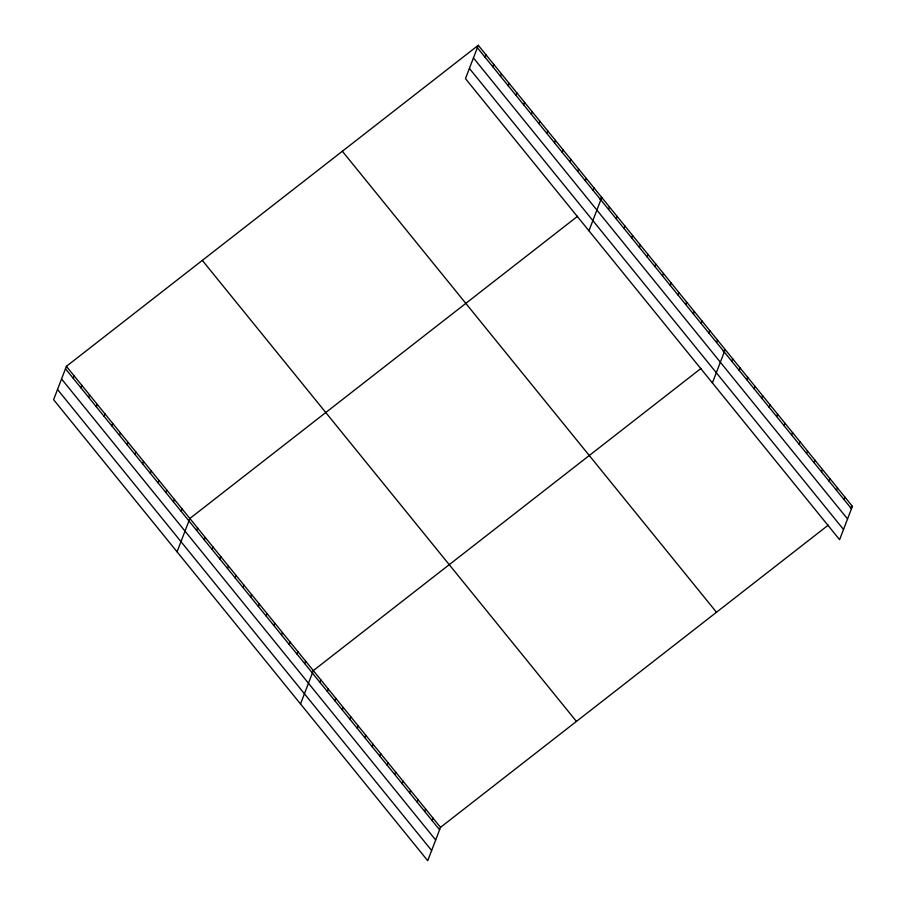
<?xml version="1.0" encoding="UTF-8"?>
<svg xmlns="http://www.w3.org/2000/svg" width="906" height="906" viewBox="0 0 906 906"><rect width="100%" height="100%" fill="white"/><g stroke="black" fill="none" stroke-linecap="round" stroke-linejoin="round"><path stroke-width="1.36" d="M478.277 45.3L465.48 78.652L839.602 539.67L852.399 506.318L478.277 45.3L66.398 366.33L53.601 399.682L427.723 860.7L440.52 827.348L828.243 525.152M73.182 378.278L74.111 375.843M80.894 387.791L81.834 385.356M88.618 397.292L89.547 394.857M96.33 406.805L97.259 404.37M104.043 416.307L104.983 413.872M111.766 425.82L112.695 423.385M119.479 435.333L120.407 432.898M127.191 444.835L128.131 442.4M134.915 454.348L135.843 451.913M142.627 463.849L143.556 461.414M150.339 473.362L151.279 470.927M158.063 482.875L158.992 480.44M165.775 492.377L166.715 489.942M173.488 501.89L174.428 499.455M181.211 511.392L182.14 508.957M177.055 551.822L189.864 518.47L577.575 216.274M196.636 530.418L197.576 527.983M204.36 539.919L205.288 537.485M212.072 549.432L213.012 546.998M219.784 558.934L220.724 556.499M227.508 568.447L228.437 566.012M235.22 577.96L236.16 575.525M242.933 587.462L243.873 585.027M250.656 596.975L251.585 594.54M258.369 606.476L259.309 604.042M266.092 615.989L267.021 613.555M485.061 57.248L486.001 54.813M273.805 625.502L274.733 623.068M492.785 66.75L493.713 64.315M281.517 635.004L282.457 632.569M500.497 76.263L501.426 73.828M289.24 644.517L290.169 642.082M508.209 85.764L509.149 83.329M296.953 654.019L297.881 651.584M515.933 95.277L516.862 92.842M304.665 663.532L305.605 661.097M523.645 104.79L524.574 102.355M300.52 703.951L313.317 670.61L701.04 368.402M531.358 114.292L532.298 111.857M319.863 682.263L320.803 679.828M539.081 123.805L540.01 121.37M327.349 691.482L328.289 689.047M546.794 133.307L547.734 130.872M334.835 700.7L335.764 698.266M554.506 142.82L555.446 140.385M342.309 709.919L343.249 707.484M562.23 152.333L563.158 149.898M349.795 719.138L350.735 716.703M569.942 161.834L570.882 159.399M357.281 728.356L358.21 725.933M577.654 171.347L578.594 168.912M364.756 737.586L365.696 735.151M585.378 180.849L586.307 178.414M372.241 746.804L373.181 744.37M593.09 190.362L594.03 187.927M379.727 756.023L380.656 753.588M588.945 230.781L601.743 197.44L599.727 199.003M387.213 765.242L388.142 762.807M608.526 209.377L609.455 206.942M394.688 774.46L395.628 772.025M616.239 218.89L617.179 216.455M402.173 783.679L403.102 781.244M623.951 228.391L624.891 225.956M409.659 792.909L410.588 790.474M631.675 237.904L632.603 235.469M417.134 802.127L418.074 799.692M639.387 247.417L640.327 244.982M424.62 811.346L425.56 808.911M647.099 256.919L648.039 254.484M432.105 820.564L433.034 818.129M654.823 266.432L655.751 263.997M662.535 275.934L663.475 273.499M670.259 285.447L671.187 283.012M677.971 294.948L678.9 292.525M685.683 304.461L686.623 302.026M693.407 313.974L694.336 311.539M701.119 323.476L702.048 321.041M708.832 332.989L709.772 330.554M716.555 342.491L717.484 340.067M712.399 382.921L725.196 349.569L723.192 351.143M731.754 361.222L732.682 358.787M739.228 370.441L740.168 368.006M746.714 379.671L747.654 377.236M754.2 388.889L755.128 386.454M761.674 398.108L762.614 395.673M769.16 407.326L770.1 404.891M776.646 416.545L777.575 414.11M784.132 425.763L785.06 423.329M791.606 434.982L792.546 432.558M799.092 444.212L800.021 441.777M806.578 453.43L807.506 450.995M814.052 462.649L814.992 460.214M821.538 471.867L822.478 469.433M829.024 481.086L829.953 478.651M836.498 490.305L837.438 487.87M843.984 499.534L844.924 497.1M850.394 507.881L852.399 506.318M477.349 47.735L851.47 508.753M473.43 57.939L847.552 518.957M469.399 68.448L843.52 529.466M342.355 151.245L716.476 612.252M202.321 260.396L576.442 721.414M66.398 366.33L440.52 827.348M65.47 368.765L439.58 829.783M61.551 378.968L435.673 839.987M57.508 389.478L431.63 850.496"/></g></svg>
